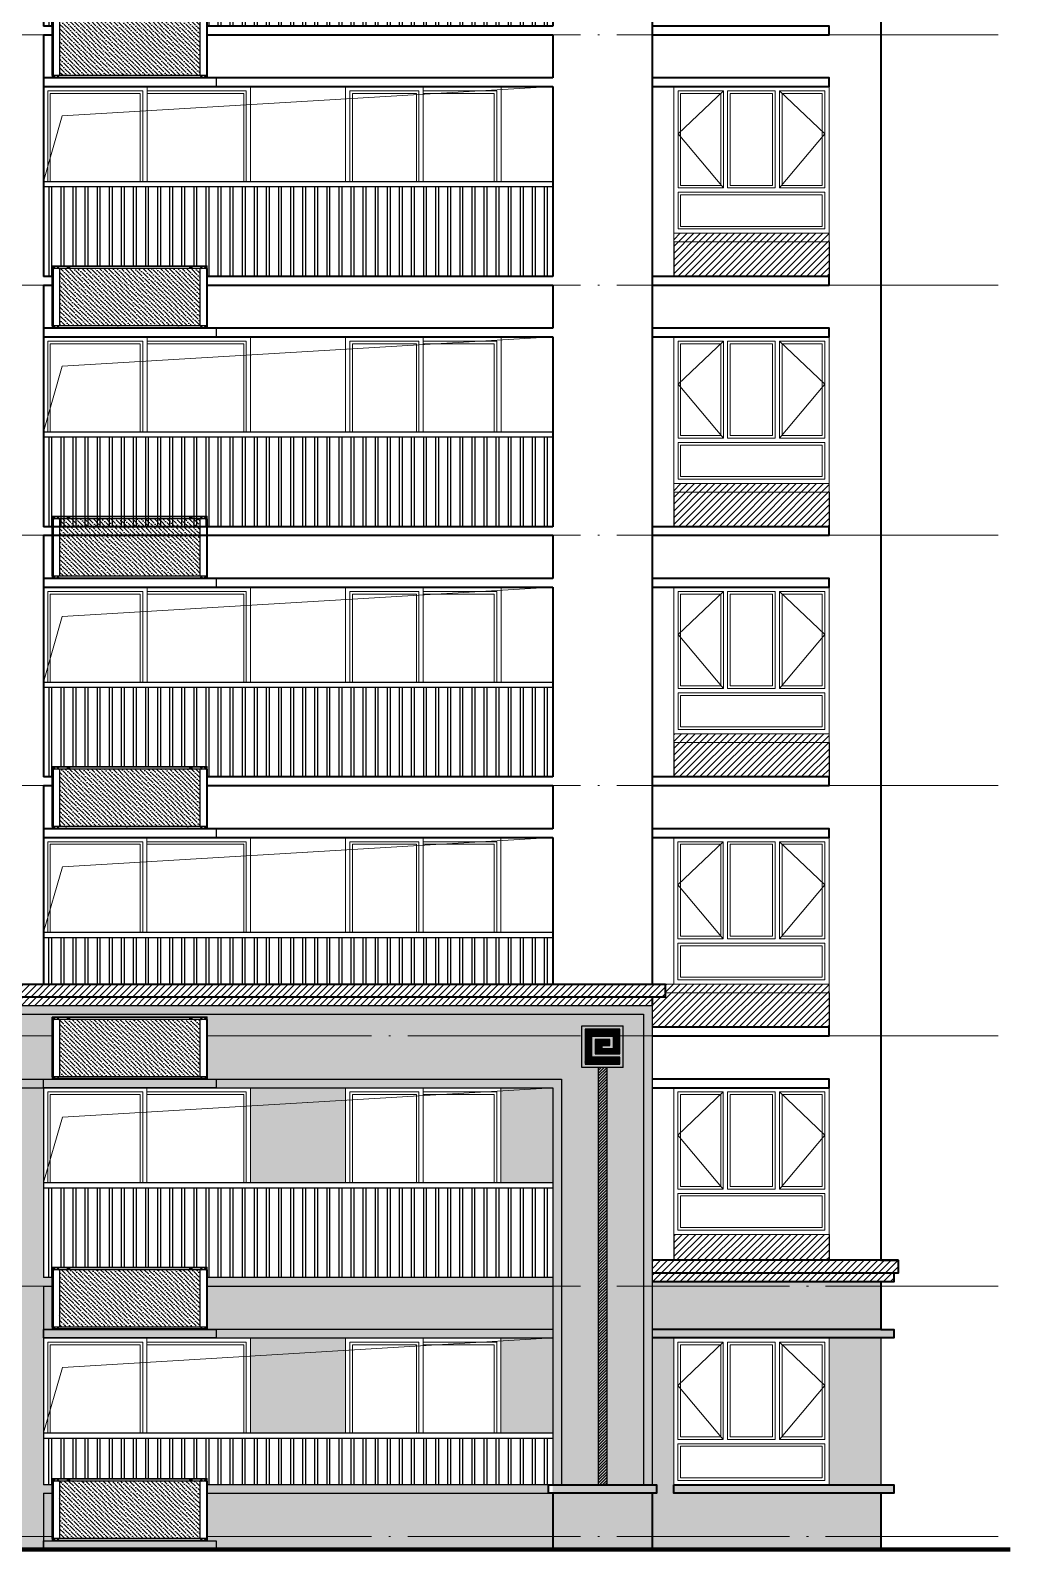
# Model space of a CAD drawing. Extents: x 27938 to 725830, y -209821 to 1628073.
# Drawn here: x 317167 to 328542, y 120374 to 137999 of the extents above; entities that cross this region are included whole.
import ezdxf
from ezdxf.xclip import XClip

# ---------------------------------------------------------------- set-up
doc = ezdxf.new("R2010")
doc.units = 0
doc.header["$LTSCALE"] = 1000
doc.header["$MEASUREMENT"] = 0
doc.header["$XCLIPFRAME"] = 0
doc.linetypes.add('DOTE', pattern=[2.42, 2, -0.2, 0.02, -0.2])
for name, color, linetype in [('3-剖面填充（细）', 250, 'Continuous'), ('5-平立面看线1', 45, 'Continuous'), ('Stair-栏杆', 142, 'Continuous'), ('修改标示', 212, 'Continuous'), ('看线', 251, 'Continuous'), ('立面', 73, 'Continuous')]:
    doc.layers.add(name, color=color, linetype=linetype)
for name, color, linetype, lineweight in [('DOTE', 19, 'DOTE', 9), ('WALL', 9, 'Continuous', 40), ('WINDOW', 144, 'Continuous', 15), ('立面-中轮廓线', 213, 'Continuous', 35), ('立面-普通轮廓', 7, 'Continuous', 18), ('立面-洞口示意', 152, 'Continuous', 13), ('立面-窗开启线', 250, 'Continuous', 13)]:
    doc.layers.add(name, color=color, linetype=linetype, lineweight=lineweight)

# ---------------------------------------------------------------- blocks, each defined once
blk = doc.blocks.new('A$C6E765447')
at = {"layer": '3-剖面填充（细）'}
h = blk.add_hatch(dxfattribs=at)
h.set_pattern_fill('ANSI31', color=251, scale=5)
h.set_pattern_definition([(45, (0, 0), (-5.61266, 5.61266), [])])
h.paths.add_polyline_path([(752, 98), (752, 502), (348, 502), (348, 217), (635, 217), (635, 384), (465, 384), (465, 315), (555, 315), (555, 276), (427, 276), (427, 422), (673, 422), (673, 178), (348, 178), (348, 98)])
at = {"layer": '立面'}
for p, q in [((790, 540), (310, 540)), ((310, 60), (310, 540)), ((790, 60), (790, 540)), ((348, 217), (348, 502)), ((348, 502), (752, 502)), ((427, 422), (427, 276)), ((673, 422), (427, 422)), ((465, 315), (465, 384)), ((465, 384), (635, 384)), ((635, 384), (635, 217)), ((673, 178), (673, 422)), ((752, 502), (752, 98)), ((635, 217), (348, 217)), ((348, 98), (348, 178)), ((348, 178), (673, 178)), ((427, 276), (555, 276)), ((555, 315), (465, 315)), ((555, 276), (555, 315)), ((310, 60), (790, 60)), ((752, 98), (348, 98))]:
    blk.add_line(p, q, dxfattribs=at)
blk = doc.blocks.new('A$C3E9A43BF')
at = {"layer": '3-剖面填充（细）'}
h = blk.add_hatch(dxfattribs=at)
h.set_pattern_fill('ANSI31', color=256, scale=35)
h.set_pattern_definition([(45, (-421266.58, -38026), (-39.2886205, 39.2886205), [])])
h.paths.add_polyline_path([(24850, 6400), (24850, 6550), (49850, 6550), (49850, 6400)])
h = blk.add_hatch(dxfattribs=at)
h.set_pattern_fill('ANSI31', color=256, scale=35)
h.set_pattern_definition([(45, (-421116.58, -38176), (-39.2886205, 39.2886205), [])])
h.paths.add_polyline_path([(24850, 6300), (24850, 6400), (49700, 6400), (49700, 6300)])
h = blk.add_hatch(dxfattribs=at)
h.set_pattern_fill('ANSI31', color=256, scale=15)
h.set_pattern_definition([(45, (-167446.275, -121897.909), (-16.8379802, 16.8379802), [])])
h.paths.add_polyline_path([(49175, 750), (49075, 750), (49075, 5585), (49175, 5585)])
blk.add_line((49700, 6300), (24850, 6300), dxfattribs=at)
at = {"layer": '3-剖面填充（细）', "color": 252, "true_color": 0x939598}
blk.add_lwpolyline([(28450, 750), (28450, 5450), (48650, 5450), (48650, 750)], dxfattribs=at)
at = {"layer": '看线', "color": 30}
for points in [[(27500, 750), (27500, 6200), (49600, 6200), (49600, 750)], [(49700, 6300), (49700, 750)], [(28550, 750), (28550, 5350), (48550, 5350), (48550, 750)]]:
    blk.add_lwpolyline(points, dxfattribs=at)
at = {"layer": '立面'}
for p, q in [((49075, 5585), (49075, 750)), ((49175, 5585), (49175, 750))]:
    blk.add_line(p, q, dxfattribs=at)
at = {"layer": '立面-中轮廓线', "color": 2}
blk.add_line((49850, 6400), (27250, 6400), dxfattribs=at)
for points in [[(27400, 6300), (27400, 6400), (27250, 6400), (27250, 6550), (49850, 6550), (49850, 6400), (49700, 6400), (49700, 6300)], [(48550, 650), (48550, 0)], [(49700, 650), (49700, 0)]]:
    blk.add_lwpolyline(points, dxfattribs=at)
blk.add_lwpolyline([(48500, 750), (49750, 750), (49750, 650), (48500, 650)], close=True, dxfattribs=at)
at = {"xscale": -1}
blk.add_blockref('A$C6E765447', (49675, 5525), dxfattribs=at)
blk = doc.blocks.new('HFHFHFDVD')
at = {"layer": '3-剖面填充（细）'}
h = blk.add_hatch(dxfattribs=at)
h.set_pattern_fill('ANSI31', color=256, scale=35)
h.set_pattern_definition([(45, (-262060.75, -2900), (-39.2886205, 39.2886205), [])])
h.paths.add_polyline_path([(212856, 41176), (211056, 41176), (211056, 41676), (212856, 41676)])
for p, q in [((211056, 41576), (211056, 41176)), ((212856, 41576), (212856, 41176))]:
    blk.add_line(p, q, dxfattribs=at)
blk = doc.blocks.new('A$C2CF43C8D')
at = {"layer": 'WINDOW'}
blk.add_line((900, 2300), (900, 0), dxfattribs=at)
for points in [[(50, 2250), (850, 2250), (850, 50), (50, 50)], [(1750, 2250), (900, 2250), (900, 50), (1750, 50)]]:
    blk.add_lwpolyline(points, close=True, dxfattribs=at)
at = {"layer": 'WINDOW', "color": 250}
blk.add_lwpolyline([(80, 2220), (820, 2220), (820, 80), (80, 80)], close=True, dxfattribs=at)
blk.add_lwpolyline([(900, 80), (1720, 80), (1720, 2220), (900, 2220)], dxfattribs=at)
at = {"layer": '立面-普通轮廓'}
blk.add_lwpolyline([(0, 2300), (1800, 2300), (1800, 0), (0, 0)], close=True, dxfattribs=at)
blk = doc.blocks.new('A$C2B255B80')
at = {"layer": 'WINDOW'}
blk.add_line((1200, 2300), (1200, 0), dxfattribs=at)
for points in [[(50, 2250), (1150, 2250), (1150, 50), (50, 50)], [(2350, 2250), (1200, 2250), (1200, 50), (2350, 50)]]:
    blk.add_lwpolyline(points, close=True, dxfattribs=at)
at = {"layer": 'WINDOW', "color": 250}
blk.add_lwpolyline([(80, 2220), (1120, 2220), (1120, 80), (80, 80)], close=True, dxfattribs=at)
blk.add_lwpolyline([(1200, 80), (2320, 80), (2320, 2220), (1200, 2220)], dxfattribs=at)
at = {"layer": '立面-普通轮廓'}
blk.add_lwpolyline([(0, 2300), (2400, 2300), (2400, 0), (0, 0)], close=True, dxfattribs=at)
blk = doc.blocks.new('A$C6BC36758')
at = {"layer": 'WINDOW'}
for points in [[(-1750, 1650), (-1225, 1650), (-1225, 525), (-1750, 525)], [(-1175, 1650), (-625, 1650), (-625, 525), (-1175, 525)], [(-50, 1650), (-575, 1650), (-575, 525), (-50, 525)], [(-1750, 475), (-50, 475), (-50, 50), (-1750, 50)]]:
    blk.add_lwpolyline(points, close=True, dxfattribs=at)
at = {"layer": 'WINDOW', "color": 250}
for points in [[(-1720, 1620), (-1255, 1620), (-1255, 555), (-1720, 555)], [(-1145, 1620), (-655, 1620), (-655, 555), (-1145, 555)], [(-80, 1620), (-545, 1620), (-545, 555), (-80, 555)], [(-1720, 445), (-80, 445), (-80, 80), (-1720, 80)]]:
    blk.add_lwpolyline(points, close=True, dxfattribs=at)
at = {"layer": '立面-普通轮廓'}
blk.add_lwpolyline([(-1800, 1700), (0, 1700), (0, 0), (-1800, 0)], close=True, dxfattribs=at)
at = {"layer": '立面-窗开启线', "color": 251, "ltscale": 0.5, "true_color": 0x636466}
for points in [[(-1225, 1650), (-1750, 1150), (-1225, 525)], [(-575, 1650), (-50, 1150), (-575, 525)]]:
    blk.add_lwpolyline(points, dxfattribs=at)
blk = doc.blocks.new('HGHFSFFESDDRG')
at = {"layer": 'Stair-栏杆'}
for p, q in [((203756, 42276), (209656, 42276)), ((203756, 42216), (209656, 42216))]:
    blk.add_line(p, q, dxfattribs=at)
for points in [[(203821, 41176), (203821, 42216)], [(203851, 42216), (203851, 41176)], [(203961, 41176), (203961, 42216)], [(203991, 42216), (203991, 41176)], [(204101, 41176), (204101, 42216)], [(204131, 42216), (204131, 41176)], [(204241, 41176), (204241, 42216)], [(204271, 42216), (204271, 41176)], [(204381, 41176), (204381, 42216)], [(204411, 42216), (204411, 41176)], [(204521, 41176), (204521, 42216)], [(204551, 42216), (204551, 41176)], [(204661, 41176), (204661, 42216)], [(204691, 42216), (204691, 41176)], [(204801, 41176), (204801, 42216)], [(204831, 42216), (204831, 41176)], [(204941, 41176), (204941, 42216)], [(204971, 42216), (204971, 41176)], [(205081, 41176), (205081, 42216)], [(205111, 42216), (205111, 41176)], [(205221, 41176), (205221, 42216)], [(205251, 42216), (205251, 41176)], [(205361, 41176), (205361, 42216)], [(205391, 42216), (205391, 41176)], [(205501, 41176), (205501, 42216)], [(205531, 42216), (205531, 41176)], [(205641, 41176), (205641, 42216)], [(205671, 42216), (205671, 41176)], [(205781, 41176), (205781, 42216)], [(205811, 42216), (205811, 41176)], [(205921, 41176), (205921, 42216)], [(205951, 42216), (205951, 41176)], [(206061, 41176), (206061, 42216)], [(206091, 42216), (206091, 41176)], [(206201, 41176), (206201, 42216)], [(206231, 42216), (206231, 41176)], [(206341, 41176), (206341, 42216)], [(206371, 42216), (206371, 41176)], [(206481, 41176), (206481, 42216)], [(206511, 42216), (206511, 41176)], [(206621, 41176), (206621, 42216)], [(206651, 42216), (206651, 41176)], [(206761, 41176), (206761, 42216)], [(206791, 42216), (206791, 41176)], [(206901, 41176), (206901, 42216)], [(206931, 42216), (206931, 41176)], [(207041, 41176), (207041, 42216)], [(207071, 42216), (207071, 41176)], [(207181, 41176), (207181, 42216)], [(207211, 42216), (207211, 41176)], [(207321, 41176), (207321, 42216)], [(207351, 42216), (207351, 41176)], [(207461, 41176), (207461, 42216)], [(207491, 42216), (207491, 41176)], [(207601, 41176), (207601, 42216)], [(207631, 42216), (207631, 41176)], [(207741, 41176), (207741, 42216)], [(207771, 42216), (207771, 41176)], [(207881, 41176), (207881, 42216)], [(207911, 42216), (207911, 41176)], [(208021, 41176), (208021, 42216)], [(208051, 42216), (208051, 41176)], [(208161, 41176), (208161, 42216)], [(208191, 42216), (208191, 41176)], [(208301, 41176), (208301, 42216)], [(208331, 42216), (208331, 41176)], [(208441, 41176), (208441, 42216)], [(208471, 42216), (208471, 41176)], [(208581, 41176), (208581, 42216)], [(208611, 42216), (208611, 41176)], [(208721, 41176), (208721, 42216)], [(208751, 42216), (208751, 41176)], [(208861, 41176), (208861, 42216)], [(208891, 42216), (208891, 41176)], [(209001, 41176), (209001, 42216)], [(209031, 42216), (209031, 41176)], [(209141, 41176), (209141, 42216)], [(209171, 42216), (209171, 41176)], [(209281, 41176), (209281, 42216)], [(209311, 42216), (209311, 41176)], [(209421, 41176), (209421, 42216)], [(209451, 42216), (209451, 41176)], [(209561, 41176), (209561, 42216)], [(209591, 42216), (209591, 41176)]]:
    blk.add_lwpolyline(points, dxfattribs=at)
at = {"layer": '立面-中轮廓线'}
for p, q in [((203756, 43976), (203756, 41176)), ((209656, 43976), (209656, 43476)), ((210806, 43976), (210806, 41076)), ((213456, 43976), (213456, 41076)), ((209656, 43376), (209656, 41176))]:
    blk.add_line(p, q, dxfattribs=at)
for points in [[(209656, 43476), (203756, 43476)], [(203756, 43376), (209656, 43376)], [(210806, 43376), (212856, 43376), (212856, 43476), (210806, 43476)], [(209656, 41176), (203756, 41176)], [(203756, 41076), (209656, 41076)], [(210806, 41076), (212856, 41076), (212856, 41176), (210806, 41176)]]:
    blk.add_lwpolyline(points, dxfattribs=at)
at = {"layer": '立面-普通轮廓'}
for points in [[(212856, 41676), (211056, 41676), (211056, 41576), (212856, 41576)], [(212856, 41676), (212856, 41576)]]:
    blk.add_lwpolyline(points, dxfattribs=at)
at = {"layer": '立面-洞口示意'}
blk.add_lwpolyline([(203756, 42276), (203975, 43035), (209656, 43376)], dxfattribs=at)
ref = blk.add_blockref('A$C2B255B80', (203756, 41076), dxfattribs=dict(rotation=359.9999999999154))
XClip(ref).set_block_clipping_path([(0, 1199.9999183437), (2400.0002853817, 2299.9999999927)])
ref = blk.add_blockref('A$C2CF43C8D', (207256, 41076))
XClip(ref).set_block_clipping_path([(0, 1199.9999183439), (1800.0002853817, 2300.0000000003)])
blk.add_blockref('A$C6BC36758', (212856, 41676))
blk = doc.blocks.new('A$C0FC9229A')
at = {"color": 164}
blk.add_wipeout([(1080, 1056), (1079, 1057), (-923, 1057), (-923, 1056), (-923, 1027), (-922, 1027), (-922, 287), (-923, 287), (-923, 257), (-923, 257), (1079, 257), (1080, 257), (1080, 287), (1078, 287), (1078, 1027), (1080, 1027)], dxfattribs=at).translate(0, 0, 0).dxf.layer = 'WALL'
h = blk.add_hatch()
h.set_pattern_fill('ANSI36', color=164, scale=25, style=0)
h.set_pattern_definition([(45, (0, 0), (21.0475, 77.1741), [99.2188, -19.8438, 0, -19.8438])])
h.paths.add_polyline_path([(983, 287), (983, 1027), (-826, 1027), (-826, 287)])
for p, q in [((-923, 1057), (1079, 1057)), ((-923, 1057), (1079, 1057)), ((-923, 1027), (-923, 1057)), ((-923, 1027), (-923, 1056)), ((-923, 1056), (-923, 1056)), ((-923, 1052), (1080, 1052)), ((-923, 1052), (1079, 1052)), ((-923, 1027), (1080, 1027)), ((-922, 1027), (-922, 287)), ((-922, 287), (-922, 1027)), ((-921, 287), (-921, 1027)), ((-912, 1057), (-912, 1027)), ((-912, 1027), (-912, 287)), ((-912, 1027), (-912, 287)), ((-897, 1040), (-899, 1038)), ((-899, 1038), (-899, 1036)), ((-899, 1036), (-897, 1034)), ((-897, 1030), (-897, 1044)), ((-894, 1038), (-897, 1040)), ((-897, 1034), (-894, 1036)), ((-894, 1036), (-894, 1038)), ((-847, 1040), (-849, 1038)), ((-849, 1038), (-849, 1036)), ((-849, 1036), (-847, 1034)), ((-847, 1030), (-847, 1044)), ((-844, 1038), (-847, 1040)), ((-847, 1034), (-844, 1036)), ((-844, 1036), (-844, 1038)), ((-826, 1027), (-826, 287)), ((-826, 1027), (-826, 287)), ((-720, 1045), (-703, 1045)), ((-720, 1035), (-703, 1035)), ((-711, 1054), (-711, 1025)), ((859, 1045), (876, 1045)), ((859, 1035), (876, 1035)), ((868, 1054), (868, 1025)), ((983, 1027), (983, 287)), ((1003, 1040), (1001, 1038)), ((1001, 1038), (1001, 1036)), ((1001, 1036), (1003, 1034)), ((1003, 1030), (1003, 1044)), ((1006, 1038), (1003, 1040)), ((1003, 1034), (1006, 1036)), ((1006, 1036), (1006, 1038)), ((1053, 1040), (1051, 1038)), ((1051, 1038), (1051, 1036)), ((1051, 1036), (1053, 1034)), ((1053, 1030), (1053, 1044)), ((1056, 1038), (1053, 1040)), ((1053, 1034), (1056, 1036)), ((1056, 1036), (1056, 1038)), ((1068, 1057), (1068, 1027)), ((1068, 1027), (1068, 287)), ((1068, 1027), (1068, 287)), ((1077, 287), (1077, 1027)), ((1078, 287), (1078, 1027)), ((1078, 1027), (1078, 287)), ((1079, 1027), (1079, 1057)), ((1080, 1056), (1079, 1056)), ((1080, 1027), (1080, 1056)), ((-923, 287), (1080, 287)), ((-923, 287), (-923, 257)), ((-923, 287), (-923, 257)), ((-923, 262), (1080, 262)), ((-923, 262), (1079, 262)), ((-923, 257), (-923, 257)), ((-923, 257), (1079, 257)), ((-923, 257), (1079, 257)), ((-922, 287), (-826, 287)), ((-912, 257), (-912, 287)), ((-899, 278), (-897, 280)), ((-899, 276), (-899, 278)), ((-897, 274), (-899, 276)), ((-897, 284), (-897, 270)), ((-897, 280), (-894, 278)), ((-894, 276), (-897, 274)), ((-894, 278), (-894, 276)), ((-849, 278), (-847, 280)), ((-849, 276), (-849, 278)), ((-847, 274), (-849, 276)), ((-847, 284), (-847, 270)), ((-847, 280), (-844, 278)), ((-844, 276), (-847, 274)), ((-844, 278), (-844, 276)), ((1001, 278), (1003, 280)), ((1001, 276), (1001, 278)), ((1003, 274), (1001, 276)), ((1003, 284), (1003, 270)), ((1003, 280), (1006, 278)), ((1006, 276), (1003, 274)), ((1006, 278), (1006, 276)), ((1051, 278), (1053, 280)), ((1051, 276), (1051, 278)), ((1053, 274), (1051, 276)), ((1053, 284), (1053, 270)), ((1053, 280), (1056, 278)), ((1056, 276), (1053, 274)), ((1056, 278), (1056, 276)), ((1068, 257), (1068, 287)), ((1079, 287), (1079, 257)), ((1080, 257), (1079, 257)), ((1080, 287), (1080, 257))]:
    blk.add_line(p, q, dxfattribs=at)
for points in [[(-923, 1052), (-923, 1052), (-923, 1052), (-923, 1052), (-923, 1052)], [(1080, 1052), (1080, 1052), (1079, 1052), (1079, 1052), (1079, 1052)], [(-923, 262), (-923, 262), (-923, 262), (-923, 262), (-923, 262)], [(1080, 262), (1080, 262), (1079, 262), (1079, 262), (1079, 262)]]:
    blk.add_lwpolyline(points, dxfattribs=at)
for centre, radius in [((-897, 1037), 10), ((-897, 1037), 9.5), ((-847, 1037), 10), ((-847, 1037), 9.5), ((1003, 1037), 10), ((1003, 1037), 9.5), ((1053, 1037), 10), ((1053, 1037), 9.5), ((-897, 277), 10), ((-897, 277), 9.5), ((-847, 277), 10), ((-847, 277), 9.5), ((1003, 277), 10), ((1003, 277), 9.5), ((1053, 277), 10), ((1053, 277), 9.5)]:
    blk.add_circle(centre, radius, dxfattribs=at)
for centre, radius, start, end in [((-923, 1056), 0.5, 90, 180), ((-720, 1040), 4.9, 87.1406, 272.8594), ((-703, 1040), 4.9, 267.1406, 92.8594), ((859, 1040), 4.9, 87.1406, 272.8594), ((876, 1040), 4.9, 267.1406, 92.8594), ((1079, 1056), 0.5, 0, 90), ((-923, 257), 0.5, 180, 270), ((1079, 257), 0.5, 270, 0)]:
    blk.add_arc(centre, radius, start, end, dxfattribs=at)

msp = doc.modelspace()

# ---------------------------------------------------------------- hatches: boundary and pattern name
at = {"layer": '3-剖面填充（细）'}
h = msp.add_hatch(dxfattribs=at)
h.set_pattern_fill('ANSI31', color=256, scale=35)
h.set_pattern_definition([(45, (-142549.973, 82372.64), (-39.2886205, 39.2886205), [])])
h.paths.add_polyline_path([(324516.6, 126948.6), (324516.6, 126798.6), (324366.6, 126798.6), (324366.6, 126448.6), (326416.6, 126448.6), (326416.6, 126948.6)])
h = msp.add_hatch(dxfattribs=at)
h.set_pattern_fill('混凝土', color=251, scale=40)
h.set_pattern_definition([(50, (113560.76, 112891.82), (286.90407, -25.10085), [30, -330]), (355, (113560.76, 112891.82), (-55.50053, 300.87685), [24, -264]), (100.4514, (113584.67, 112889.73), (231.40375, 275.7758), [25.49608, -280.45684]), (46.1842, (113560.76, 112971.8), (426.8964, -66.2076), [45, -495]), (96.6356, (113596.34, 112966.3), (373.8651, 389.64715), [38.2441, -420.6852]), (351.1842, (113560.76, 112971.8), (373.8648, 389.6474), [36, -396]), (21, (113600.76, 112951.82), (238.76282, -161.04756), [30, -330]), (326, (113600.76, 112951.82), (97.32613, 290.06), [24, -264]), (71.4514, (113620.66, 112938.4), (336.08905, 129.0122), [25.49608, -280.45684]), (37.5, (113560.76, 112891.82), (4.86394, 133.15754), [0, -260.8, 0, -268, 0, -265]), (7.5, (113560.76, 112891.82), (105.227815, 157.76468), [0, -152.8, 0, -254.8, 0, -101]), (327.5, (113471.56, 112891.82), (213.528974, -9.02195), [0, -100, 0, -312, 0, -414]), (317.5, (113431.56, 112891.82), (233.27447, 40.042), [0, -130, 0, -207.2, 0, -294])])
h.paths.add_polyline_path([(300016.6, 125748.6), (301816.6, 125748.6), (301816.6, 123548.6), (300016.6, 123548.6)], flags=16)
h.paths.add_polyline_path([(311016.6, 122848.6), (312616.6, 122848.6), (312616.6, 121148.6), (311016.6, 121148.6)], flags=16)
h.paths.add_polyline_path([(311016.6, 125748.6), (312616.6, 125748.6), (312616.6, 124048.6), (311016.6, 124048.6)], flags=16)
h.paths.add_polyline_path([(309416.6, 122848.6), (310716.6, 122848.6), (310716.6, 120848.6), (309416.6, 120848.6)], flags=16)
h.paths.add_polyline_path([(309416.6, 125748.6), (310716.6, 125748.6), (310716.6, 123548.6), (309416.6, 123548.6)], flags=16)
h.paths.add_polyline_path([(303816.6, 122848.6), (303816.6, 121748.6), (303216.6, 121748.6), (303216.6, 121148.6), (303266.6, 121148.6), (303266.6, 121048.6), (303216.6, 121048.6), (303216.6, 121148.6), (309116.6, 121148.6), (309116.6, 122848.6), (306716.6, 122848.6), (306716.6, 121748.6), (305616.6, 121748.6), (305616.6, 122848.6)], flags=16)
h.paths.add_polyline_path([(303816.6, 125748.6), (303816.6, 124648.6), (303216.6, 124648.6), (303216.6, 123548.6), (309116.6, 123548.6), (309116.6, 125748.6), (306716.6, 125748.6), (306716.6, 124648.6), (305616.6, 124648.6), (305616.6, 125748.6)], flags=16)
h.paths.add_polyline_path([(300016.6, 122848.6), (301816.6, 122848.6), (301816.6, 121148.6), (300016.6, 121148.6)], flags=16)
h.paths.add_polyline_path([(315416.6, 122848.6), (313816.6, 122848.6), (313816.6, 121148.6), (315416.6, 121148.6)], flags=16)
h.paths.add_polyline_path([(315416.6, 125748.6), (313816.6, 125748.6), (313816.6, 124048.6), (315416.6, 124048.6)], flags=16)
h.paths.add_polyline_path([(317016.6, 122848.6), (315716.6, 122848.6), (315716.6, 120848.6), (317016.6, 120848.6)], flags=16)
h.paths.add_polyline_path([(317016.6, 125748.6), (315716.6, 125748.6), (315716.6, 123548.6), (317016.6, 123548.6)], flags=16)
h.paths.add_polyline_path([(322616.6, 122848.6), (322616.6, 121748.6), (323216.6, 121748.6), (323216.6, 121148.6), (323166.6, 121148.6), (323166.6, 121048.6), (323216.6, 121048.6), (323216.6, 121148.6), (317316.6, 121148.6), (317316.6, 122848.6), (319716.6, 122848.6), (319716.6, 121748.6), (320816.6, 121748.6), (320816.6, 122848.6)], flags=16)
h.paths.add_polyline_path([(322616.6, 125748.6), (322616.6, 124648.6), (323216.6, 124648.6), (323216.6, 123548.6), (317316.6, 123548.6), (317316.6, 125748.6), (319716.6, 125748.6), (319716.6, 124648.6), (320816.6, 124648.6), (320816.6, 125748.6)], flags=16)
h.paths.add_polyline_path([(326416.6, 122848.6), (324616.6, 122848.6), (324616.6, 121148.6), (326416.6, 121148.6)], flags=16)
h.paths.add_polyline_path([(299016.6, 125748.6), (297216.6, 125748.6), (297216.6, 123548.6), (299016.6, 123548.6)], flags=16)
h.paths.add_polyline_path([(288016.6, 122848.6), (286416.6, 122848.6), (286416.6, 121148.6), (288016.6, 121148.6)], flags=16)
h.paths.add_polyline_path([(288016.6, 125748.6), (286416.6, 125748.6), (286416.6, 124048.6), (288016.6, 124048.6)], flags=16)
h.paths.add_polyline_path([(289616.6, 122848.6), (288316.6, 122848.6), (288316.6, 120848.6), (289616.6, 120848.6)], flags=16)
h.paths.add_polyline_path([(289616.6, 125748.6), (288316.6, 125748.6), (288316.6, 123548.6), (289616.6, 123548.6)], flags=16)
h.paths.add_polyline_path([(295216.6, 122848.6), (295216.6, 121748.6), (295816.6, 121748.6), (295816.6, 121148.6), (295766.6, 121148.6), (295766.6, 121048.6), (295816.6, 121048.6), (295816.6, 121148.6), (289916.6, 121148.6), (289916.6, 122848.6), (292316.6, 122848.6), (292316.6, 121748.6), (293416.6, 121748.6), (293416.6, 122848.6)], flags=16)
h.paths.add_polyline_path([(295216.6, 125748.6), (295216.6, 124648.6), (295816.6, 124648.6), (295816.6, 123548.6), (289916.6, 123548.6), (289916.6, 125748.6), (292316.6, 125748.6), (292316.6, 124648.6), (293416.6, 124648.6), (293416.6, 125748.6)], flags=16)
h.paths.add_polyline_path([(299016.6, 122848.6), (297216.6, 122848.6), (297216.6, 121148.6), (299016.6, 121148.6)], flags=16)
h.paths.add_polyline_path([(283616.6, 122848.6), (285216.6, 122848.6), (285216.6, 121148.6), (283616.6, 121148.6)], flags=16)
h.paths.add_polyline_path([(283616.6, 125748.6), (285216.6, 125748.6), (285216.6, 124048.6), (283616.6, 124048.6)], flags=16)
h.paths.add_polyline_path([(282016.6, 122848.6), (283316.6, 122848.6), (283316.6, 120848.6), (282016.6, 120848.6)], flags=16)
h.paths.add_polyline_path([(282016.6, 125748.6), (283316.6, 125748.6), (283316.6, 123548.6), (282016.6, 123548.6)], flags=16)
h.paths.add_polyline_path([(276416.6, 122848.6), (276416.6, 121748.6), (275816.6, 121748.6), (275816.6, 121148.6), (275866.6, 121148.6), (275866.6, 121048.6), (275816.6, 121048.6), (275816.6, 121148.6), (281716.6, 121148.6), (281716.6, 122848.6), (279316.6, 122848.6), (279316.6, 121748.6), (278216.6, 121748.6), (278216.6, 122848.6)], flags=16)
h.paths.add_polyline_path([(276416.6, 125748.6), (276416.6, 124648.6), (275816.6, 124648.6), (275816.6, 123548.6), (281716.6, 123548.6), (281716.6, 125748.6), (279316.6, 125748.6), (279316.6, 124648.6), (278216.6, 124648.6), (278216.6, 125748.6)], flags=16)
h.paths.add_polyline_path([(272616.6, 122848.6), (274416.6, 122848.6), (274416.6, 121148.6), (272616.6, 121148.6)], flags=16)
h.paths.add_polyline_path([(272016.6, 123498.6), (272016.6, 122948.6), (271866.6, 122948.6), (271866.6, 122848.6), (272016.6, 122848.6), (272016.6, 121148.6), (271866.6, 121148.6), (271866.6, 121048.6), (272016.6, 121048.6), (272016.6, 120398.6), (327016.6, 120398.6), (327016.6, 121048.6), (327166.6, 121048.6), (327166.6, 121148.6), (327016.6, 121148.6), (327016.6, 122848.6), (327166.6, 122848.6), (327166.6, 122948.6), (327016.6, 122948.6), (327016.6, 123498.6), (324366.6, 123498.6), (324366.6, 126698.6), (274666.6, 126698.6), (274666.6, 123498.6)])
h = msp.add_hatch(dxfattribs=at)
h.set_pattern_fill('ANSI31', color=256, scale=35)
h.set_pattern_definition([(45, (-148499.99, 79472.64), (-39.2886205, 39.2886205), [])])
h.paths.add_polyline_path([(324616.6, 123748.6), (326416.6, 123748.6), (326416.6, 124048.6), (324616.6, 124048.6)])
h = msp.add_hatch(dxfattribs=at)
h.set_pattern_fill('ANSI31', color=256, scale=35)
h.set_pattern_definition([(45, (-149299.997, 79172.64), (-39.2886205, 39.2886205), [])])
h.paths.add_polyline_path([(324366.6, 123498.6), (324366.6, 123748.6), (327216.6, 123748.6), (327216.6, 123598.6), (327166.6, 123598.6), (327166.6, 123498.6)])

# ---------------------------------------------------------------- linework, layer by layer
for p, q in [((326416.6, 126848.6), (326416.6, 126448.6)), ((324616.6, 124048.6), (324616.6, 123748.6)), ((326416.6, 124048.6), (326416.6, 123748.6))]:
    msp.add_line(p, q, dxfattribs=at)
at = {"layer": '5-平立面看线1', "color": 1, "ltscale": 0.8, "const_width": 50}
msp.add_lwpolyline([(328516.6, 120398.6), (270716.6, 120398.6)], dxfattribs=at)
at = {"layer": 'DOTE', "linetype": 'DOTE'}
for p, q in [((270716.6, 137948.6), (328516.6, 137948.6)), ((270716.6, 135048.6), (328516.6, 135048.6)), ((270716.6, 132148.6), (328516.6, 132148.6)), ((270716.6, 129248.6), (328516.6, 129248.6)), ((270716.6, 126348.6), (328516.6, 126348.6)), ((270716.6, 123448.6), (328516.6, 123448.6)), ((270716.6, 120548.6), (328516.6, 120548.6))]:
    msp.add_line(p, q, dxfattribs=at)
at = {"layer": 'Stair-栏杆'}
for p, q in [((317316.6, 127548.6), (323216.6, 127548.6)), ((317316.6, 127488.6), (323216.6, 127488.6)), ((317316.6, 124648.6), (323216.6, 124648.6)), ((317316.6, 124588.6), (323216.6, 124588.6)), ((317316.6, 121748.6), (323216.6, 121748.6)), ((317316.6, 121688.6), (323216.6, 121688.6))]:
    msp.add_line(p, q, dxfattribs=at)
for points in [[(317381.6, 126948.6), (317381.6, 127488.6)], [(317411.6, 127488.6), (317411.6, 126948.6)], [(317521.6, 126948.6), (317521.6, 127488.6)], [(317551.6, 127488.6), (317551.6, 126948.6)], [(317661.6, 126948.6), (317661.6, 127488.6)], [(317691.6, 127488.6), (317691.6, 126948.6)], [(317801.6, 126948.6), (317801.6, 127488.6)], [(317831.6, 127488.6), (317831.6, 126948.6)], [(317941.6, 126948.6), (317941.6, 127488.6)], [(317971.6, 127488.6), (317971.6, 126948.6)], [(318081.6, 126948.6), (318081.6, 127488.6)], [(318111.6, 127488.6), (318111.6, 126948.6)], [(318221.6, 126948.6), (318221.6, 127488.6)], [(318251.6, 127488.6), (318251.6, 126948.6)], [(318361.6, 126948.6), (318361.6, 127488.6)], [(318391.6, 127488.6), (318391.6, 126948.6)], [(318501.6, 126948.6), (318501.6, 127488.6)], [(318531.6, 127488.6), (318531.6, 126948.6)], [(318641.6, 126948.6), (318641.6, 127488.6)], [(318671.6, 127488.6), (318671.6, 126948.6)], [(318781.6, 126948.6), (318781.6, 127488.6)], [(318811.6, 127488.6), (318811.6, 126948.6)], [(318921.6, 126948.6), (318921.6, 127488.6)], [(318951.6, 127488.6), (318951.6, 126948.6)], [(319061.6, 126948.6), (319061.6, 127488.6)], [(319091.6, 127488.6), (319091.6, 126948.6)], [(319201.6, 126948.6), (319201.6, 127488.6)], [(319231.6, 127488.6), (319231.6, 126948.6)], [(319341.6, 126948.6), (319341.6, 127488.6)], [(319371.6, 127488.6), (319371.6, 126948.6)], [(319481.6, 126948.6), (319481.6, 127488.6)], [(319511.6, 127488.6), (319511.6, 126948.6)], [(319621.6, 126948.6), (319621.6, 127488.6)], [(319651.6, 127488.6), (319651.6, 126948.6)], [(319761.6, 126948.6), (319761.6, 127488.6)], [(319791.6, 127488.6), (319791.6, 126948.6)], [(319901.6, 126948.6), (319901.6, 127488.6)], [(319931.6, 127488.6), (319931.6, 126948.6)], [(320041.6, 126948.6), (320041.6, 127488.6)], [(320071.6, 127488.6), (320071.6, 126948.6)], [(320181.6, 126948.6), (320181.6, 127488.6)], [(320211.6, 127488.6), (320211.6, 126948.6)], [(320321.6, 126948.6), (320321.6, 127488.6)], [(320351.6, 127488.6), (320351.6, 126948.6)], [(320461.6, 126948.6), (320461.6, 127488.6)], [(320491.6, 127488.6), (320491.6, 126948.6)], [(320601.6, 126948.6), (320601.6, 127488.6)], [(320631.6, 127488.6), (320631.6, 126948.6)], [(320741.6, 126948.6), (320741.6, 127488.6)], [(320771.6, 127488.6), (320771.6, 126948.6)], [(320881.6, 126948.6), (320881.6, 127488.6)], [(320911.6, 127488.6), (320911.6, 126948.6)], [(321021.6, 126948.6), (321021.6, 127488.6)], [(321051.6, 127488.6), (321051.6, 126948.6)], [(321161.6, 126948.6), (321161.6, 127488.6)], [(321191.6, 127488.6), (321191.6, 126948.6)], [(321301.6, 126948.6), (321301.6, 127488.6)], [(321331.6, 127488.6), (321331.6, 126948.6)], [(321441.6, 126948.6), (321441.6, 127488.6)], [(321471.6, 127488.6), (321471.6, 126948.6)], [(321581.6, 126948.6), (321581.6, 127488.6)], [(321611.6, 127488.6), (321611.6, 126948.6)], [(321721.6, 126948.6), (321721.6, 127488.6)], [(321751.6, 127488.6), (321751.6, 126948.6)], [(321861.6, 126948.6), (321861.6, 127488.6)], [(321891.6, 127488.6), (321891.6, 126948.6)], [(322001.6, 126948.6), (322001.6, 127488.6)], [(322031.6, 127488.6), (322031.6, 126948.6)], [(322141.6, 126948.6), (322141.6, 127488.6)], [(322171.6, 127488.6), (322171.6, 126948.6)], [(322281.6, 126948.6), (322281.6, 127488.6)], [(322311.6, 127488.6), (322311.6, 126948.6)], [(322421.6, 126948.6), (322421.6, 127488.6)], [(322451.6, 127488.6), (322451.6, 126948.6)], [(322561.6, 126948.6), (322561.6, 127488.6)], [(322591.6, 127488.6), (322591.6, 126948.6)], [(322701.6, 126948.6), (322701.6, 127488.6)], [(322731.6, 127488.6), (322731.6, 126948.6)], [(322841.6, 126948.6), (322841.6, 127488.6)], [(322871.6, 127488.6), (322871.6, 126948.6)], [(322981.6, 126948.6), (322981.6, 127488.6)], [(323011.6, 127488.6), (323011.6, 126948.6)], [(323121.6, 126948.6), (323121.6, 127488.6)], [(323151.6, 127488.6), (323151.6, 126948.6)], [(317381.6, 123548.6), (317381.6, 124588.6)], [(317411.6, 124588.6), (317411.6, 123548.6)], [(317521.6, 123548.6), (317521.6, 124588.6)], [(317551.6, 124588.6), (317551.6, 123548.6)], [(317661.6, 123548.6), (317661.6, 124588.6)], [(317691.6, 124588.6), (317691.6, 123548.6)], [(317801.6, 123548.6), (317801.6, 124588.6)], [(317831.6, 124588.6), (317831.6, 123548.6)], [(317941.6, 123548.6), (317941.6, 124588.6)], [(317971.6, 124588.6), (317971.6, 123548.6)], [(318081.6, 123548.6), (318081.6, 124588.6)], [(318111.6, 124588.6), (318111.6, 123548.6)], [(318221.6, 123548.6), (318221.6, 124588.6)], [(318251.6, 124588.6), (318251.6, 123548.6)], [(318361.6, 123548.6), (318361.6, 124588.6)], [(318391.6, 124588.6), (318391.6, 123548.6)], [(318501.6, 123548.6), (318501.6, 124588.6)], [(318531.6, 124588.6), (318531.6, 123548.6)], [(318641.6, 123548.6), (318641.6, 124588.6)], [(318671.6, 124588.6), (318671.6, 123548.6)], [(318781.6, 123548.6), (318781.6, 124588.6)], [(318811.6, 124588.6), (318811.6, 123548.6)], [(318921.6, 123548.6), (318921.6, 124588.6)], [(318951.6, 124588.6), (318951.6, 123548.6)], [(319061.6, 123548.6), (319061.6, 124588.6)], [(319091.6, 124588.6), (319091.6, 123548.6)], [(319201.6, 123548.6), (319201.6, 124588.6)], [(319231.6, 124588.6), (319231.6, 123548.6)], [(319341.6, 123548.6), (319341.6, 124588.6)], [(319371.6, 124588.6), (319371.6, 123548.6)], [(319481.6, 123548.6), (319481.6, 124588.6)], [(319511.6, 124588.6), (319511.6, 123548.6)], [(319621.6, 123548.6), (319621.6, 124588.6)], [(319651.6, 124588.6), (319651.6, 123548.6)], [(319761.6, 123548.6), (319761.6, 124588.6)], [(319791.6, 124588.6), (319791.6, 123548.6)], [(319901.6, 123548.6), (319901.6, 124588.6)], [(319931.6, 124588.6), (319931.6, 123548.6)], [(320041.6, 123548.6), (320041.6, 124588.6)], [(320071.6, 124588.6), (320071.6, 123548.6)], [(320181.6, 123548.6), (320181.6, 124588.6)], [(320211.6, 124588.6), (320211.6, 123548.6)], [(320321.6, 123548.6), (320321.6, 124588.6)], [(320351.6, 124588.6), (320351.6, 123548.6)], [(320461.6, 123548.6), (320461.6, 124588.6)], [(320491.6, 124588.6), (320491.6, 123548.6)], [(320601.6, 123548.6), (320601.6, 124588.6)], [(320631.6, 124588.6), (320631.6, 123548.6)], [(320741.6, 123548.6), (320741.6, 124588.6)], [(320771.6, 124588.6), (320771.6, 123548.6)], [(320881.6, 123548.6), (320881.6, 124588.6)], [(320911.6, 124588.6), (320911.6, 123548.6)], [(321021.6, 123548.6), (321021.6, 124588.6)], [(321051.6, 124588.6), (321051.6, 123548.6)], [(321161.6, 123548.6), (321161.6, 124588.6)], [(321191.6, 124588.6), (321191.6, 123548.6)], [(321301.6, 123548.6), (321301.6, 124588.6)], [(321331.6, 124588.6), (321331.6, 123548.6)], [(321441.6, 123548.6), (321441.6, 124588.6)], [(321471.6, 124588.6), (321471.6, 123548.6)], [(321581.6, 123548.6), (321581.6, 124588.6)], [(321611.6, 124588.6), (321611.6, 123548.6)], [(321721.6, 123548.6), (321721.6, 124588.6)], [(321751.6, 124588.6), (321751.6, 123548.6)], [(321861.6, 123548.6), (321861.6, 124588.6)], [(321891.6, 124588.6), (321891.6, 123548.6)], [(322001.6, 123548.6), (322001.6, 124588.6)], [(322031.6, 124588.6), (322031.6, 123548.6)], [(322141.6, 123548.6), (322141.6, 124588.6)], [(322171.6, 124588.6), (322171.6, 123548.6)], [(322281.6, 123548.6), (322281.6, 124588.6)], [(322311.6, 124588.6), (322311.6, 123548.6)], [(322421.6, 123548.6), (322421.6, 124588.6)], [(322451.6, 124588.6), (322451.6, 123548.6)], [(322561.6, 123548.6), (322561.6, 124588.6)], [(322591.6, 124588.6), (322591.6, 123548.6)], [(322701.6, 123548.6), (322701.6, 124588.6)], [(322731.6, 124588.6), (322731.6, 123548.6)], [(322841.6, 123548.6), (322841.6, 124588.6)], [(322871.6, 124588.6), (322871.6, 123548.6)], [(322981.6, 123548.6), (322981.6, 124588.6)], [(323011.6, 124588.6), (323011.6, 123548.6)], [(323121.6, 123548.6), (323121.6, 124588.6)], [(323151.6, 124588.6), (323151.6, 123548.6)], [(317381.6, 121148.6), (317381.6, 121688.6)], [(317411.6, 121688.6), (317411.6, 121148.6)], [(317521.6, 121148.6), (317521.6, 121688.6)], [(317551.6, 121688.6), (317551.6, 121148.6)], [(317661.6, 121148.6), (317661.6, 121688.6)], [(317691.6, 121688.6), (317691.6, 121148.6)], [(317801.6, 121148.6), (317801.6, 121688.6)], [(317831.6, 121688.6), (317831.6, 121148.6)], [(317941.6, 121148.6), (317941.6, 121688.6)], [(317971.6, 121688.6), (317971.6, 121148.6)], [(318081.6, 121148.6), (318081.6, 121688.6)], [(318111.6, 121688.6), (318111.6, 121148.6)], [(318221.6, 121148.6), (318221.6, 121688.6)], [(318251.6, 121688.6), (318251.6, 121148.6)], [(318361.6, 121148.6), (318361.6, 121688.6)], [(318391.6, 121688.6), (318391.6, 121148.6)], [(318501.6, 121148.6), (318501.6, 121688.6)], [(318531.6, 121688.6), (318531.6, 121148.6)], [(318641.6, 121148.6), (318641.6, 121688.6)], [(318671.6, 121688.6), (318671.6, 121148.6)], [(318781.6, 121148.6), (318781.6, 121688.6)], [(318811.6, 121688.6), (318811.6, 121148.6)], [(318921.6, 121148.6), (318921.6, 121688.6)], [(318951.6, 121688.6), (318951.6, 121148.6)], [(319061.6, 121148.6), (319061.6, 121688.6)], [(319091.6, 121688.6), (319091.6, 121148.6)], [(319201.6, 121148.6), (319201.6, 121688.6)], [(319231.6, 121688.6), (319231.6, 121148.6)], [(319341.6, 121148.6), (319341.6, 121688.6)], [(319371.6, 121688.6), (319371.6, 121148.6)], [(319481.6, 121148.6), (319481.6, 121688.6)], [(319511.6, 121688.6), (319511.6, 121148.6)], [(319621.6, 121148.6), (319621.6, 121688.6)], [(319651.6, 121688.6), (319651.6, 121148.6)], [(319761.6, 121148.6), (319761.6, 121688.6)], [(319791.6, 121688.6), (319791.6, 121148.6)], [(319901.6, 121148.6), (319901.6, 121688.6)], [(319931.6, 121688.6), (319931.6, 121148.6)], [(320041.6, 121148.6), (320041.6, 121688.6)], [(320071.6, 121688.6), (320071.6, 121148.6)], [(320181.6, 121148.6), (320181.6, 121688.6)], [(320211.6, 121688.6), (320211.6, 121148.6)], [(320321.6, 121148.6), (320321.6, 121688.6)], [(320351.6, 121688.6), (320351.6, 121148.6)], [(320461.6, 121148.6), (320461.6, 121688.6)], [(320491.6, 121688.6), (320491.6, 121148.6)], [(320601.6, 121148.6), (320601.6, 121688.6)], [(320631.6, 121688.6), (320631.6, 121148.6)], [(320741.6, 121148.6), (320741.6, 121688.6)], [(320771.6, 121688.6), (320771.6, 121148.6)], [(320881.6, 121148.6), (320881.6, 121688.6)], [(320911.6, 121688.6), (320911.6, 121148.6)], [(321021.6, 121148.6), (321021.6, 121688.6)], [(321051.6, 121688.6), (321051.6, 121148.6)], [(321161.6, 121148.6), (321161.6, 121688.6)], [(321191.6, 121688.6), (321191.6, 121148.6)], [(321301.6, 121148.6), (321301.6, 121688.6)], [(321331.6, 121688.6), (321331.6, 121148.6)], [(321441.6, 121148.6), (321441.6, 121688.6)], [(321471.6, 121688.6), (321471.6, 121148.6)], [(321581.6, 121148.6), (321581.6, 121688.6)], [(321611.6, 121688.6), (321611.6, 121148.6)], [(321721.6, 121148.6), (321721.6, 121688.6)], [(321751.6, 121688.6), (321751.6, 121148.6)], [(321861.6, 121148.6), (321861.6, 121688.6)], [(321891.6, 121688.6), (321891.6, 121148.6)], [(322001.6, 121148.6), (322001.6, 121688.6)], [(322031.6, 121688.6), (322031.6, 121148.6)], [(322141.6, 121148.6), (322141.6, 121688.6)], [(322171.6, 121688.6), (322171.6, 121148.6)], [(322281.6, 121148.6), (322281.6, 121688.6)], [(322311.6, 121688.6), (322311.6, 121148.6)], [(322421.6, 121148.6), (322421.6, 121688.6)], [(322451.6, 121688.6), (322451.6, 121148.6)], [(322561.6, 121148.6), (322561.6, 121688.6)], [(322591.6, 121688.6), (322591.6, 121148.6)], [(322701.6, 121148.6), (322701.6, 121688.6)], [(322731.6, 121688.6), (322731.6, 121148.6)], [(322841.6, 121148.6), (322841.6, 121688.6)], [(322871.6, 121688.6), (322871.6, 121148.6)], [(322981.6, 121148.6), (322981.6, 121688.6)], [(323011.6, 121688.6), (323011.6, 121148.6)], [(323121.6, 121148.6), (323121.6, 121688.6)], [(323151.6, 121688.6), (323151.6, 121148.6)]]:
    msp.add_lwpolyline(points, dxfattribs=at)
at = {"layer": '看线', "color": 30}
for p, q in [((317316.6, 125748.6), (317316.6, 123548.6)), ((317316.6, 123448.6), (317316.6, 121148.6)), ((327016.6, 122848.6), (327016.6, 121148.6)), ((317316.6, 121048.6), (317316.6, 120398.6))]:
    msp.add_line(p, q, dxfattribs=at)
for points in [[(323216.6, 123548.6), (317316.6, 123548.6)], [(317316.6, 123448.6), (323216.6, 123448.6)], [(323216.6, 122948.6), (317316.6, 122948.6)], [(317316.6, 122848.6), (323216.6, 122848.6)], [(323166.6, 121148.6), (317316.6, 121148.6)], [(317316.6, 121048.6), (323166.6, 121048.6)]]:
    msp.add_lwpolyline(points, dxfattribs=at)
at = {"layer": '立面-中轮廓线'}
for p, q in [((317316.6, 129248.6), (317316.6, 126948.6)), ((323216.6, 129248.6), (323216.6, 128748.6)), ((324366.6, 129248.6), (324366.6, 126948.6)), ((327016.6, 129248.6), (327016.6, 126348.6)), ((323216.6, 128648.6), (323216.6, 126948.6)), ((327016.6, 126348.6), (327016.6, 123748.6))]:
    msp.add_line(p, q, dxfattribs=at)
at = {"layer": '立面-中轮廓线', "color": 2}
for p, q in [((327216.6, 123748.6), (324366.6, 123748.6)), ((327216.6, 123598.6), (324366.6, 123598.6)), ((327016.6, 123498.6), (324366.6, 123498.6)), ((327016.6, 122948.6), (324366.6, 122948.6)), ((327016.6, 122848.6), (324366.6, 122848.6)), ((327016.6, 121048.6), (327016.6, 120398.6))]:
    msp.add_line(p, q, dxfattribs=at)
at = {"layer": '立面-中轮廓线'}
for points in [[(323216.6, 128748.6), (317316.6, 128748.6)], [(324366.6, 128648.6), (326416.6, 128648.6), (326416.6, 128748.6), (324366.6, 128748.6)], [(317316.6, 128648.6), (323216.6, 128648.6)], [(324366.6, 126348.6), (326416.6, 126348.6), (326416.6, 126448.6), (324366.6, 126448.6)], [(324366.6, 125748.6), (326416.6, 125748.6), (326416.6, 125848.6), (324366.6, 125848.6)]]:
    msp.add_lwpolyline(points, dxfattribs=at)
at = {"layer": '立面-中轮廓线', "color": 2}
for points in [[(327016.6, 123748.6), (327216.6, 123748.6), (327216.6, 123598.6), (327166.6, 123598.6), (327166.6, 123498.6), (327016.6, 123498.6), (327016.6, 122948.6), (327166.6, 122948.6), (327166.6, 122848.6), (327016.6, 122848.6)], [(324616.6, 121148.6), (327166.6, 121148.6), (327166.6, 121048.6), (324616.6, 121048.6), (324616.6, 121148.6)]]:
    msp.add_lwpolyline(points, dxfattribs=at)
at = {"layer": '立面-普通轮廓'}
for points in [[(326416.6, 126948.6), (324516.6, 126948.6), (324516.6, 126848.6), (326416.6, 126848.6)], [(326416.6, 126948.6), (326416.6, 126848.6)]]:
    msp.add_lwpolyline(points, dxfattribs=at)
at = {"layer": '立面-洞口示意'}
for points in [[(317316.6, 127548.6), (317536.1, 128307.4), (323216.6, 128648.6)], [(317316.6, 124648.6), (317536.1, 125407.4), (323216.6, 125748.6)], [(317316.6, 121748.6), (317536.1, 122507.4), (323216.6, 122848.6)]]:
    msp.add_lwpolyline(points, dxfattribs=at)

# ---------------------------------------------------------------- block references
for name, p in [('HGHFSFFESDDRG', (113560.8, 96872.6)), ('HGHFSFFESDDRG', (113560.8, 93972.6)), ('HFHFHFDVD', (113560.8, 93972.6)), ('HGHFSFFESDDRG', (113560.8, 91072.6)), ('HFHFHFDVD', (113560.8, 91072.6)), ('HGHFSFFESDDRG', (113560.8, 88172.6)), ('HFHFHFDVD', (113560.8, 88172.6)), ('A$C6BC36758', (326416.6, 126948.6)), ('A$C3E9A43BF', (274666.6, 120398.6)), ('A$C6BC36758', (326416.6, 124048.6)), ('A$C6BC36758', (326416.6, 121148.6))]:
    msp.add_blockref(name, p)
ref = msp.add_blockref('A$C2B255B80', (317316.6, 126348.6))
XClip(ref).set_block_clipping_path([(0, 1199.9999183437), (2400.0002853817, 2299.9999999927)])
ref = msp.add_blockref('A$C2CF43C8D', (320816.6, 126348.6))
XClip(ref).set_block_clipping_path([(0, 1199.9999183439), (1800.0002853817, 2300.0000000003)])
ref = msp.add_blockref('A$C2B255B80', (317316.6, 123448.6))
XClip(ref).set_block_clipping_path([(0, 1199.9999183437), (2400.0002853817, 2299.9999999927)])
ref = msp.add_blockref('A$C2CF43C8D', (320816.6, 123448.6))
XClip(ref).set_block_clipping_path([(0, 1199.9999183439), (1800.0002853817, 2300.0000000003)])
ref = msp.add_blockref('A$C2B255B80', (317316.6, 120548.6))
XClip(ref).set_block_clipping_path([(0.0013242676, 1199.9999183419), (2400.0002853817, 2299.9999999927)])
ref = msp.add_blockref('A$C2CF43C8D', (320816.6, 120548.6))
XClip(ref).set_block_clipping_path([(0, 1199.999918345), (1800.0002853817, 2300.0000000003)])

# ---------------------------------------------------------------- next in the draw order: block references
at = {"layer": '修改标示', "ltscale": 2, "xscale": -0.8976916526008281, "yscale": 0.8976916526008281, "zscale": 0.8976916526008281}
for p in [(318386.7, 137218), (318386.7, 134318), (318386.7, 131418), (318386.7, 128518), (318386.7, 125618), (318386.7, 122718), (318386.7, 120268)]:
    msp.add_blockref('A$C0FC9229A', p, dxfattribs=at)

# ---------------------------------------------------------------- next in the draw order: linework, layer by layer
at = {"color": 2}
for points in [[(317316.6, 137448.6), (319316.6, 137448.6), (319316.6, 137348.6), (317316.6, 137348.6)], [(317316.6, 134548.6), (319316.6, 134548.6), (319316.6, 134448.6), (317316.6, 134448.6)], [(317316.6, 131648.6), (319316.6, 131648.6), (319316.6, 131548.6), (317316.6, 131548.6)], [(317316.6, 128748.6), (319316.6, 128748.6), (319316.6, 128648.6), (317316.6, 128648.6)], [(317316.6, 125848.6), (319316.6, 125848.6), (319316.6, 125748.6), (317316.6, 125748.6)], [(317316.6, 122948.6), (319316.6, 122948.6), (319316.6, 122848.6), (317316.6, 122848.6)], [(317316.6, 120498.6), (319316.6, 120498.6), (319316.6, 120398.6), (317316.6, 120398.6)]]:
    msp.add_lwpolyline(points, close=True, dxfattribs=at)

# ---------------------------------------------------------------- next in the draw order: block references
msp.add_blockref('HGHFSFFESDDRG', (113560.8, 91072.6))

doc.saveas('drawing.dxf')
